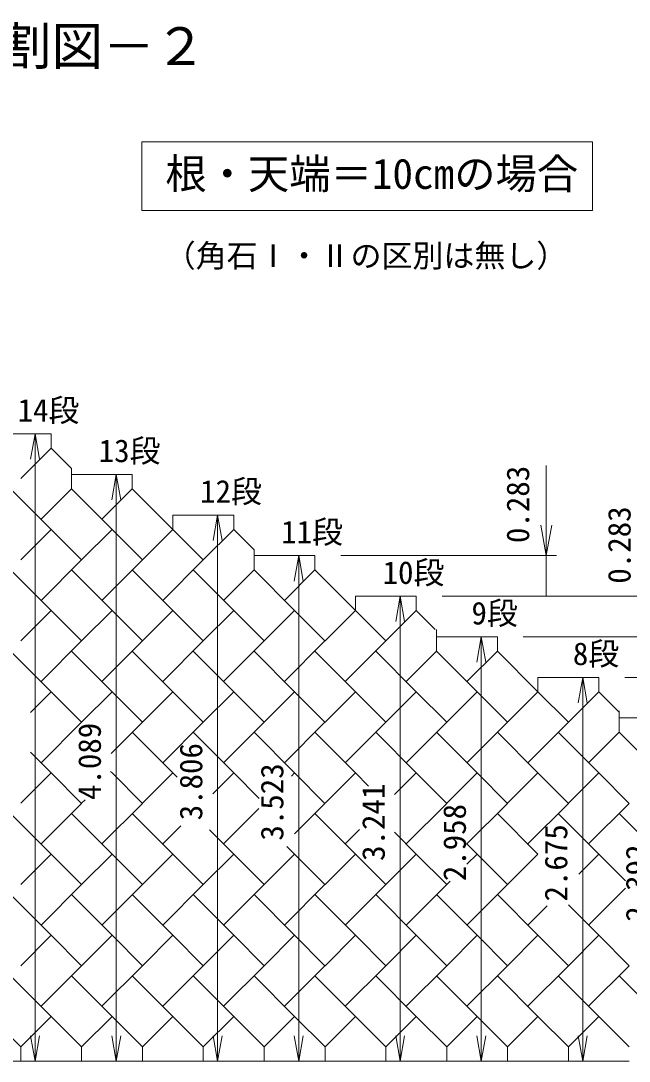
# Model space of a CAD drawing. Units: millimetres, scale not verified, with parts at other scales. Extents: x 5685 to 21727, y 2850 to 8063.
# Drawn here: x 10865 to 12044, y 3120 to 5135 of the extents above; entities that cross this region are included whole.
import ezdxf
from ezdxf.enums import TextEntityAlignment as Align

# ---------------------------------------------------------------- set-up
doc = ezdxf.new("R2010")
doc.units = ezdxf.units.MM
doc.header["$LTSCALE"] = 20
doc.layers.add('0_2', color=4, linetype='Continuous', lineweight=18)
doc.styles.add('ＭＳ ゴシック-5.0-0.0', font='')
doc.styles.get('ＭＳ ゴシック-5.0-0.0').set_extended_font_data('ＭＳ ゴシック-5.0-0.0')

msp = doc.modelspace()

# ---------------------------------------------------------------- linework, layer by layer
at = {"layer": '0_2'}
for p, q in [((11099.68, 4900.32), (11973.09, 4900.32)), ((11099.68, 4767.13), (11099.68, 4900.32)), ((11973.09, 4900.32), (11973.09, 4767.13)), ((11973.09, 4767.13), (11099.68, 4767.13)), ((10806.5, 4334.79), (10924.3, 4334.79)), ((10893.2, 4334.79), (10884.52, 4285.55)), ((10893.2, 4334.79), (10901.88, 4285.55)), ((10893.2, 4334.79), (10893.2, 3119.83)), ((10924.3, 4307.01), (10924.3, 4334.79)), ((10865.47, 4248.17), (10924.35, 4307.05)), ((10924.35, 4307.05), (10963.63, 4267.77)), ((11883.43, 4099), (11883.43, 4273.37)), ((10963.63, 4228.48), (10963.63, 4267.77)), ((10963.63, 4256.22), (11081.44, 4256.22)), ((11050.33, 4256.22), (11041.65, 4206.98)), ((11050.33, 4256.22), (11059.02, 4206.98)), ((11050.33, 4256.22), (11050.33, 3119.83)), ((11081.44, 4228.44), (11081.44, 4256.22)), ((10845.78, 4228.48), (10924.39, 4149.87)), ((10904.71, 4169.56), (10963.63, 4228.48)), ((10963.63, 4228.48), (11042.24, 4149.87)), ((11022.56, 4169.56), (11081.48, 4228.48)), ((11081.48, 4228.48), (11160.09, 4149.87)), ((11160.09, 4177.61), (11277.9, 4177.61)), ((11160.09, 4149.87), (11160.09, 4177.61)), ((11246.75, 4177.61), (11238.07, 4128.37)), ((11246.75, 4177.61), (11255.44, 4128.37)), ((11246.75, 4177.61), (11246.75, 3119.83)), ((11277.9, 4149.83), (11277.9, 4177.61)), ((11883.43, 4099), (11873.01, 4158.09)), ((11883.43, 4099), (11893.85, 4158.09)), ((10865.47, 4090.94), (10924.35, 4149.83)), ((10924.35, 4149.83), (10983.27, 4090.9)), ((10983.32, 4090.94), (11042.2, 4149.83)), ((11042.2, 4149.83), (11101.12, 4090.9)), ((11101.17, 4090.94), (11160.05, 4149.83)), ((11160.05, 4149.83), (11218.98, 4090.9)), ((11219.02, 4090.94), (11277.9, 4149.83)), ((11277.9, 4149.83), (11317.18, 4110.54)), ((10904.71, 4012.33), (10983.27, 4090.9)), ((11022.56, 4012.33), (11101.12, 4090.9)), ((11140.41, 4012.33), (11218.98, 4090.9)), ((11317.18, 4071.26), (11317.18, 4110.54)), ((11317.18, 4099), (11434.99, 4099)), ((11403.89, 4099), (11395.21, 4049.76)), ((11403.89, 4099), (11412.57, 4049.76)), ((11403.89, 4099), (11403.89, 3119.83)), ((11434.99, 4071.22), (11434.99, 4099)), ((11485.2, 4099), (11903.43, 4099)), ((11883.43, 4099), (11883.43, 4020.43)), ((10845.78, 4071.26), (10924.39, 3992.65)), ((10963.63, 4071.26), (11042.24, 3992.65)), ((11081.48, 4071.26), (11160.09, 3992.65)), ((11199.33, 4071.26), (11277.94, 3992.65)), ((11258.26, 4012.33), (11317.18, 4071.26)), ((11317.18, 4071.26), (11395.8, 3992.65)), ((11376.11, 4012.33), (11435.04, 4071.26)), ((11435.04, 4071.26), (11513.65, 3992.65)), ((11513.65, 4020.39), (11631.45, 4020.39)), ((11513.65, 3992.65), (11513.65, 4020.39)), ((11600.31, 4020.39), (11591.62, 3971.15)), ((11600.31, 4020.39), (11608.99, 3971.15)), ((11600.31, 4020.39), (11600.31, 3119.83)), ((11631.45, 3992.6), (11631.45, 4020.39)), ((11681.66, 4020.39), (12099.89, 4020.39)), ((10865.47, 3933.72), (10924.35, 3992.6)), ((10924.35, 3992.6), (10983.27, 3933.68)), ((10983.32, 3933.72), (11042.2, 3992.6)), ((11042.2, 3992.6), (11101.12, 3933.68)), ((11101.17, 3933.72), (11160.05, 3992.6)), ((11160.05, 3992.6), (11218.98, 3933.68)), ((11219.02, 3933.72), (11277.9, 3992.6)), ((11277.9, 3992.6), (11336.83, 3933.68)), ((11336.87, 3933.72), (11395.75, 3992.6)), ((11395.75, 3992.6), (11454.68, 3933.68)), ((11454.72, 3933.72), (11513.65, 3992.65)), ((11513.6, 3992.6), (11572.53, 3933.68)), ((11572.57, 3933.72), (11631.45, 3992.6)), ((11631.45, 3992.6), (11668.39, 3955.67)), ((11670.74, 3914.04), (11670.74, 3955.67)), ((10904.71, 3855.11), (10983.27, 3933.68)), ((11022.56, 3855.11), (11101.12, 3933.68)), ((11140.41, 3855.11), (11218.98, 3933.68)), ((11258.26, 3855.11), (11336.83, 3933.68)), ((11376.11, 3855.11), (11454.68, 3933.68)), ((11493.96, 3855.11), (11572.53, 3933.68)), ((11670.74, 3941.78), (11788.55, 3941.78)), ((11757.44, 3941.78), (11748.76, 3892.54)), ((11757.44, 3941.78), (11766.12, 3892.54)), ((11757.44, 3941.78), (11757.44, 3119.83)), ((11788.55, 3913.99), (11788.55, 3941.78)), ((11838.75, 3941.78), (12256.98, 3941.78)), ((10845.78, 3914.04), (10924.39, 3835.43)), ((10963.63, 3914.04), (11042.24, 3835.43)), ((11081.48, 3914.04), (11160.09, 3835.43)), ((11199.33, 3914.04), (11277.94, 3835.43)), ((11317.18, 3914.04), (11395.8, 3835.43)), ((11435.04, 3914.04), (11513.65, 3835.43)), ((11552.89, 3914.04), (11631.5, 3835.43)), ((11611.81, 3855.11), (11670.74, 3914.04)), ((11670.74, 3914.04), (11749.35, 3835.43)), ((11729.66, 3855.11), (11788.59, 3914.04)), ((11788.59, 3914.04), (11867.2, 3835.43)), ((11867.2, 3863.17), (11985.01, 3863.17)), ((11867.2, 3835.43), (11867.2, 3863.17)), ((11953.86, 3863.17), (11945.18, 3813.93)), ((11953.86, 3863.17), (11962.54, 3813.93)), ((11953.86, 3863.17), (11953.86, 3119.83)), ((11985.01, 3835.38), (11985.01, 3863.17)), ((12035.21, 3863.17), (12453.44, 3863.17)), ((10924.35, 3835.38), (10884.41, 3795.44)), ((10924.35, 3835.38), (10983.27, 3776.46)), ((10983.32, 3776.5), (11042.2, 3835.38)), ((11042.2, 3835.38), (11101.12, 3776.46)), ((11101.17, 3776.5), (11160.05, 3835.38)), ((11160.05, 3835.38), (11218.98, 3776.46)), ((11219.02, 3776.5), (11277.9, 3835.38)), ((11277.9, 3835.38), (11336.83, 3776.46)), ((11336.87, 3776.5), (11395.75, 3835.38)), ((11395.75, 3835.38), (11454.68, 3776.46)), ((11454.72, 3776.5), (11513.6, 3835.38)), ((11513.6, 3835.38), (11572.53, 3776.46)), ((11572.57, 3776.5), (11631.45, 3835.38)), ((11631.45, 3835.38), (11690.38, 3776.46)), ((11690.42, 3776.5), (11749.31, 3835.38)), ((11749.31, 3835.38), (11808.23, 3776.46)), ((11808.27, 3776.5), (11867.16, 3835.38)), ((11867.16, 3835.38), (11926.08, 3776.46)), ((11926.13, 3776.5), (11985.01, 3835.38)), ((11985.01, 3835.38), (12024.29, 3796.1)), ((12024.29, 3756.81), (12024.29, 3798.44)), ((10904.71, 3697.89), (10983.27, 3776.46)), ((11101.12, 3776.46), (11040.28, 3715.61)), ((11140.41, 3697.89), (11218.98, 3776.46)), ((11258.26, 3697.89), (11336.83, 3776.46)), ((11376.11, 3697.89), (11454.68, 3776.46)), ((11493.96, 3697.89), (11572.53, 3776.46)), ((11611.81, 3697.89), (11690.38, 3776.46)), ((11729.66, 3697.89), (11808.23, 3776.46)), ((11847.51, 3697.89), (11926.08, 3776.46)), ((12024.29, 3784.56), (12142.1, 3784.56)), ((11081.48, 3756.81), (11168.51, 3669.79)), ((11199.33, 3756.81), (11277.94, 3678.2)), ((11317.18, 3756.81), (11395.8, 3678.2)), ((11435.04, 3756.81), (11513.65, 3678.2)), ((11552.89, 3756.81), (11631.5, 3678.2)), ((11670.74, 3756.81), (11749.35, 3678.2)), ((11788.59, 3756.81), (11867.2, 3678.2)), ((11906.44, 3756.81), (11985.05, 3678.2)), ((11965.37, 3697.89), (12024.29, 3756.81)), ((12024.29, 3756.81), (12102.9, 3678.2)), ((10924.39, 3678.2), (10884.41, 3718.19)), ((10865.47, 3619.28), (10924.35, 3678.16)), ((10924.35, 3678.16), (10983.27, 3619.23)), ((11042.24, 3678.2), (11039.42, 3681.03)), ((11042.2, 3678.16), (11101.12, 3619.23)), ((11101.17, 3619.28), (11160.09, 3678.2)), ((11277.9, 3678.16), (11237.61, 3637.87)), ((11277.9, 3678.16), (11327.27, 3628.79)), ((11395.75, 3678.16), (11389.51, 3671.91)), ((11395.75, 3678.16), (11454.68, 3619.23)), ((11454.72, 3619.28), (11513.6, 3678.16)), ((11539.16, 3652.6), (11513.6, 3678.16)), ((11631.45, 3678.16), (11589.61, 3636.32)), ((11631.45, 3678.16), (11690.38, 3619.23)), ((11690.42, 3619.28), (11749.31, 3678.16)), ((11749.31, 3678.16), (11808.23, 3619.23)), ((11808.27, 3619.28), (11867.16, 3678.16)), ((11867.16, 3678.16), (11926.08, 3619.23)), ((11926.13, 3619.28), (11985.01, 3678.16)), ((11985.01, 3678.16), (12043.93, 3619.23)), ((10904.71, 3540.67), (10983.27, 3619.23)), ((10983.32, 3619.28), (10990.15, 3626.11)), ((11022.56, 3540.67), (11101.12, 3619.23)), ((11258.26, 3540.67), (11326.6, 3609.01)), ((11454.68, 3619.23), (11395.9, 3560.45)), ((11611.81, 3540.67), (11690.38, 3619.23)), ((11729.66, 3540.67), (11808.23, 3619.23)), ((11847.51, 3540.67), (11926.08, 3619.23)), ((11965.37, 3540.67), (12043.93, 3619.23)), ((10845.78, 3599.59), (10924.39, 3520.98)), ((10963.63, 3599.59), (11042.24, 3520.98)), ((11081.48, 3599.59), (11160.09, 3520.98)), ((11435.04, 3599.59), (11513.65, 3520.98)), ((11788.59, 3599.59), (11867.2, 3520.98)), ((11906.44, 3599.59), (11985.05, 3520.98)), ((12024.29, 3599.59), (12102.9, 3520.98)), ((11140.41, 3540.67), (11175.39, 3575.65)), ((11277.94, 3520.98), (11231.08, 3567.85)), ((11493.96, 3540.67), (11521.62, 3568.33)), ((11631.5, 3520.98), (11589.31, 3563.17)), ((11395.8, 3520.98), (11380.9, 3535.87)), ((11729.66, 3540.67), (11749.35, 3520.98)), ((10865.47, 3462.06), (10924.35, 3520.94)), ((10924.35, 3520.94), (10983.27, 3462.01)), ((10983.32, 3462.06), (11042.2, 3520.94)), ((11042.2, 3520.94), (11101.12, 3462.01)), ((11101.17, 3462.06), (11160.05, 3520.94)), ((11160.05, 3520.94), (11218.98, 3462.01)), ((11219.02, 3462.06), (11277.9, 3520.94)), ((11277.9, 3520.94), (11336.83, 3462.01)), ((11336.87, 3462.06), (11395.75, 3520.94)), ((11395.75, 3520.94), (11454.68, 3462.01)), ((11454.72, 3462.06), (11513.6, 3520.94)), ((11572.53, 3462.01), (11513.6, 3520.94)), ((11572.57, 3462.06), (11631.45, 3520.94)), ((11631.45, 3520.94), (11690.38, 3462.01)), ((11729.66, 3501.3), (11749.31, 3520.94)), ((11749.31, 3520.94), (11808.23, 3462.01)), ((11808.27, 3462.06), (11867.2, 3520.98)), ((11985.01, 3520.94), (11946.27, 3482.2)), ((11985.01, 3520.94), (12036.66, 3469.28)), ((11690.42, 3462.06), (11696.91, 3468.54)), ((10904.71, 3383.44), (10983.27, 3462.01)), ((11022.56, 3383.44), (11101.12, 3462.01)), ((11140.41, 3383.44), (11218.98, 3462.01)), ((11258.26, 3383.44), (11336.83, 3462.01)), ((11376.11, 3383.44), (11454.68, 3462.01)), ((11493.96, 3383.44), (11572.53, 3462.01)), ((11611.81, 3383.44), (11690.38, 3462.01)), ((11729.66, 3383.44), (11808.23, 3462.01)), ((11965.37, 3383.44), (12036.99, 3455.07)), ((10845.78, 3442.37), (10924.39, 3363.76)), ((10963.63, 3442.37), (11042.24, 3363.76)), ((11081.48, 3442.37), (11160.09, 3363.76)), ((11199.33, 3442.37), (11277.94, 3363.76)), ((11317.18, 3442.37), (11395.8, 3363.76)), ((11435.04, 3442.37), (11513.65, 3363.76)), ((11552.89, 3442.37), (11631.5, 3363.76)), ((11670.74, 3442.37), (11749.35, 3363.76)), ((11788.59, 3442.37), (11867.2, 3363.76)), ((11847.51, 3383.44), (11884.75, 3420.68)), ((11926.08, 3422.73), (11985.05, 3363.76)), ((10865.47, 3304.83), (10924.35, 3363.72)), ((10924.35, 3363.72), (10983.27, 3304.79)), ((10983.32, 3304.83), (11042.2, 3363.72)), ((11042.2, 3363.72), (11101.12, 3304.79)), ((11101.17, 3304.83), (11160.05, 3363.72)), ((11160.05, 3363.72), (11218.98, 3304.79)), ((11219.02, 3304.83), (11277.9, 3363.72)), ((11277.9, 3363.72), (11336.83, 3304.79)), ((11336.87, 3304.83), (11395.75, 3363.72)), ((11395.75, 3363.72), (11454.68, 3304.79)), ((11454.72, 3304.83), (11513.6, 3363.72)), ((11513.6, 3363.72), (11572.53, 3304.79)), ((11572.57, 3304.83), (11631.45, 3363.72)), ((11631.45, 3363.72), (11690.38, 3304.79)), ((11690.42, 3304.83), (11749.31, 3363.72)), ((11749.31, 3363.72), (11808.23, 3304.79)), ((11808.27, 3304.83), (11867.16, 3363.72)), ((11867.16, 3363.72), (11926.08, 3304.79)), ((11926.13, 3304.83), (11985.01, 3363.72)), ((11985.01, 3363.72), (12043.93, 3304.79)), ((10904.71, 3226.22), (10983.27, 3304.79)), ((11022.56, 3226.22), (11101.12, 3304.79)), ((11140.41, 3226.22), (11218.98, 3304.79)), ((11258.26, 3226.22), (11336.83, 3304.79)), ((11376.11, 3226.22), (11454.68, 3304.79)), ((11493.96, 3226.22), (11572.53, 3304.79)), ((11611.81, 3226.22), (11690.38, 3304.79)), ((11729.66, 3226.22), (11808.23, 3304.79)), ((11847.51, 3226.22), (11926.08, 3304.79)), ((11965.37, 3226.22), (12043.93, 3304.79)), ((10845.78, 3285.15), (10924.39, 3206.54)), ((10963.63, 3285.15), (11042.24, 3206.54)), ((11081.48, 3285.15), (11160.09, 3206.54)), ((11199.33, 3285.15), (11277.94, 3206.54)), ((11317.18, 3285.15), (11395.8, 3206.54)), ((11435.04, 3285.15), (11513.65, 3206.54)), ((11552.89, 3285.15), (11631.5, 3206.54)), ((11670.74, 3285.15), (11749.35, 3206.54)), ((11788.59, 3285.15), (11867.2, 3206.54)), ((11906.44, 3285.15), (11985.05, 3206.54)), ((12024.29, 3285.15), (12102.9, 3206.54)), ((10806.54, 3206.54), (10865.47, 3147.61)), ((10865.47, 3147.61), (10924.39, 3206.54)), ((10924.39, 3206.54), (10983.32, 3147.61)), ((10983.32, 3147.61), (11042.24, 3206.54)), ((11042.24, 3206.54), (11101.17, 3147.61)), ((11101.17, 3147.61), (11160.09, 3206.54)), ((11160.09, 3206.54), (11219.02, 3147.61)), ((11219.02, 3147.61), (11277.94, 3206.54)), ((11277.94, 3206.54), (11336.87, 3147.61)), ((11336.87, 3147.61), (11395.8, 3206.54)), ((11395.8, 3206.54), (11454.72, 3147.61)), ((11454.72, 3147.61), (11513.65, 3206.54)), ((11513.65, 3206.54), (11572.57, 3147.61)), ((11572.57, 3147.61), (11631.5, 3206.54)), ((11631.5, 3206.54), (11690.42, 3147.61)), ((11690.42, 3147.61), (11749.35, 3206.54)), ((11749.35, 3206.54), (11808.27, 3147.61)), ((11808.27, 3147.61), (11867.2, 3206.54)), ((11867.2, 3206.54), (11926.13, 3147.61)), ((11926.13, 3147.61), (11985.05, 3206.54)), ((11985.05, 3206.54), (12043.98, 3147.61)), ((10893.2, 3119.83), (10884.52, 3169.07)), ((10893.2, 3119.83), (10901.88, 3169.07)), ((11050.33, 3119.83), (11041.65, 3169.07)), ((11050.33, 3119.83), (11059.02, 3169.07)), ((11246.75, 3119.83), (11238.07, 3169.07)), ((11246.75, 3119.83), (11255.44, 3169.07)), ((11403.89, 3119.83), (11395.21, 3169.07)), ((11403.89, 3119.83), (11412.57, 3169.07)), ((11600.31, 3119.83), (11591.62, 3169.07)), ((11600.31, 3119.83), (11608.99, 3169.07)), ((11757.44, 3119.83), (11748.76, 3169.07)), ((11757.44, 3119.83), (11766.12, 3169.07)), ((11953.86, 3119.83), (11945.18, 3169.07)), ((11953.86, 3119.83), (11962.54, 3169.07)), ((10865.47, 3147.61), (10865.47, 3119.83)), ((10983.32, 3147.61), (10983.32, 3119.83)), ((11101.17, 3147.61), (11101.17, 3119.83)), ((11219.02, 3147.61), (11219.02, 3119.83)), ((11336.87, 3147.61), (11336.87, 3119.83)), ((11454.72, 3147.61), (11454.72, 3119.83)), ((11572.57, 3147.61), (11572.57, 3119.83)), ((11690.42, 3147.61), (11690.42, 3119.83)), ((11808.27, 3147.61), (11808.27, 3119.83)), ((11926.13, 3147.61), (11926.13, 3119.83)), ((10747.61, 3119.83), (10865.47, 3119.83)), ((10865.47, 3119.83), (10983.32, 3119.83)), ((10983.32, 3119.83), (11101.17, 3119.83)), ((11101.17, 3119.83), (11219.02, 3119.83)), ((11219.02, 3119.83), (11336.87, 3119.83)), ((11336.87, 3119.83), (11454.72, 3119.83)), ((11454.72, 3119.83), (11572.57, 3119.83)), ((11572.57, 3119.83), (11690.42, 3119.83)), ((11690.42, 3119.83), (11808.27, 3119.83)), ((11808.27, 3119.83), (11926.13, 3119.83)), ((11926.13, 3119.83), (12043.98, 3119.83))]:
    msp.add_line(p, q, dxfattribs=at)

# ---------------------------------------------------------------- texts
at = {"layer": '0_2', "color": 7, "style": 'ＭＳ ゴシック-5.0-0.0'}
for s, height, p in [('□ ブロック谷積：段割図－２', 73.31, (9874.95, 5027.15)), ('根・天端＝10cmの場合', 58.65, (11145.45, 4791.78)), ('（角石Ⅰ・Ⅱの区別は無し）', 43.99, (11144.12, 4644.69)), ('14段', 43.99, (10859.16, 4345.43)), ('13段', 43.99, (11016.3, 4266.87)), ('12段', 43.99, (11212.76, 4188.25)), ('11段', 43.99, (11369.85, 4109.64)), ('10段', 43.99, (11566.31, 4031.03)), ('9段', 43.99, (11738.41, 3952.42)), ('8段', 43.99, (11934.87, 3873.81))]:
    msp.add_text(s, height=height, dxfattribs=at).set_placement(p, align=Align.BOTTOM_LEFT)
for s, p in [('0.283', (11863.43, 4123.37)), ('0.283', (12059.89, 4044.76)), ('4.089', (11033.77, 3625.64)), ('3.806', (11230.19, 3586.34)), ('3.523', (11387.32, 3547.03)), ('3.241', (11583.74, 3507.73)), ('2.958', (11740.88, 3468.42)), ('2.675', (11937.3, 3429.12)), ('2.392', (12094.43, 3389.81))]:
    msp.add_text(s, height=43.99, rotation=90, dxfattribs=at).set_placement(p, align=Align.BOTTOM_LEFT)

doc.saveas('drawing.dxf')
